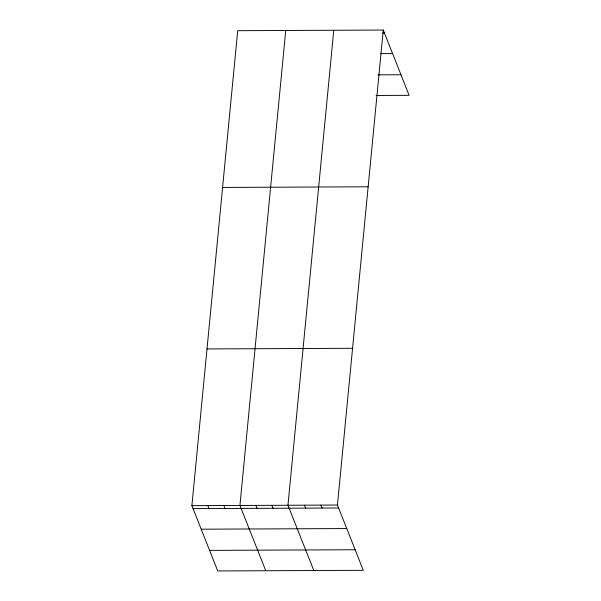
<?xml version="1.0" encoding="UTF-8"?>
<svg xmlns="http://www.w3.org/2000/svg" width="601" height="601" viewBox="0 0 601 601"><rect width="100%" height="100%" fill="white"/><g stroke="black" fill="none" stroke-linecap="round" stroke-linejoin="round"><path stroke-width="0.9" d="M383.265 30.05L337.446 505.035L363.289 570.311L217.735 570.95L191.892 505.674L237.711 30.689L383.265 30.05L409.108 95.326L376.113 95.469M285.745 30.478L239.927 505.464L265.77 570.74M333.773 30.268L287.954 505.253L313.805 570.529M382.604 33.01L384.43 33.002M380.658 53.624L392.573 53.572M378.052 74.862L400.965 74.757M222.588 187.437L368.143 186.798M207.014 348.933L352.562 348.287M191.892 505.674L337.446 505.035M193.064 508.626L338.618 507.988M201.207 529.196L346.754 528.557M209.591 550.381L355.146 549.742M320.949 505.11L322.121 508.063M304.452 505.178L305.624 508.138M271.945 505.321L273.117 508.281M255.936 505.396L257.108 508.348M223.918 505.531L225.082 508.491M207.901 505.606L209.073 508.559"/></g></svg>
